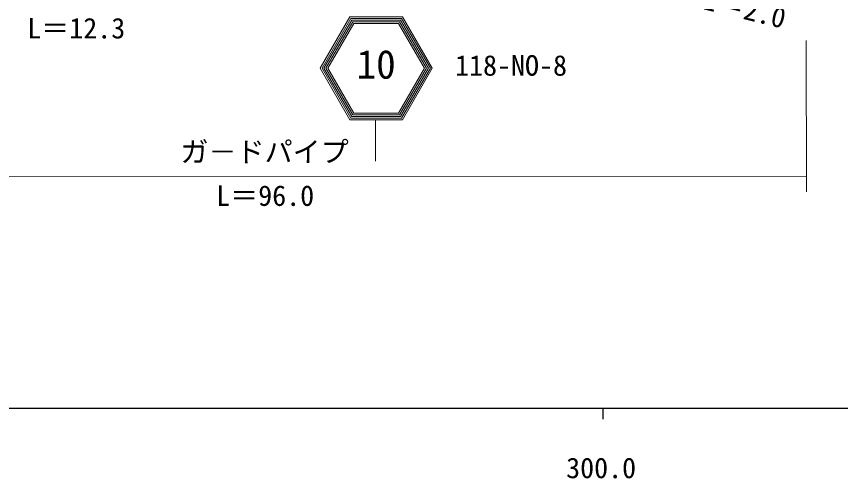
# Model space of a CAD drawing. Units: millimetres, scale not verified. Extents: x 40000 to 680000, y 20000 to 380000.
# Drawn here: x 315731 to 389184, y 198715 to 239929 of the extents above; entities that cross this region are included whole.
import ezdxf
from ezdxf.enums import TextEntityAlignment as Align

# ---------------------------------------------------------------- set-up
doc = ezdxf.new("R2010")
doc.units = ezdxf.units.MM
doc.header["$LTSCALE"] = 1000
for name, color, linetype, lineweight in [('M-STR-HTXT', 7, 'Continuous', 13), ('M-STR-STRC', 7, 'Continuous', 13), ('M-TTL-BAND', 7, 'Continuous', 25)]:
    doc.layers.add(name, color=color, linetype=linetype, lineweight=lineweight)
doc.styles.add('ＭＳ ゴシック', font='')
doc.styles.get('ＭＳ ゴシック').set_extended_font_data('MS Gothic')

msp = doc.modelspace()

# ---------------------------------------------------------------- linework, layer by layer
at = {"layer": 'M-STR-HTXT'}
for p, q in [((386136, 237775), (386148, 224294)), ((386148, 225612), (292529, 225671))]:
    msp.add_line(p, q, dxfattribs=at)
at = {"layer": 'M-STR-STRC'}
for p, q in [((345448, 239909), (342792, 235309)), ((345534, 239759), (342965, 235309)), ((345621, 239609), (343138, 235309)), ((345707, 239459), (343311, 235309)), ((345448, 239909), (350140, 239909)), ((345534, 239759), (350054, 239759)), ((345621, 239609), (349967, 239609)), ((345707, 239459), (349881, 239459)), ((349881, 239459), (352277, 235309)), ((349967, 239609), (352450, 235309)), ((350054, 239759), (352623, 235309)), ((350140, 239909), (352796, 235309)), ((345794, 239309), (343485, 235309)), ((345794, 239309), (349794, 239309)), ((349794, 239309), (352103, 235309)), ((345448, 230709), (342792, 235309)), ((345534, 230859), (342965, 235309)), ((345621, 231009), (343138, 235309)), ((345707, 231159), (343311, 235309)), ((345794, 231309), (343485, 235309)), ((349794, 231309), (352103, 235309)), ((349881, 231159), (352277, 235309)), ((349967, 231009), (352450, 235309)), ((350054, 230859), (352623, 235309)), ((350140, 230709), (352796, 235309)), ((350140, 230709), (345448, 230709)), ((350054, 230859), (345534, 230859)), ((349967, 231009), (345621, 231009)), ((349881, 231159), (345707, 231159)), ((349794, 231309), (345794, 231309)), ((347745, 230709), (347745, 227010))]:
    msp.add_line(p, q, dxfattribs=at)
at = {"layer": 'M-TTL-BAND'}
for p, q in [((40000, 205000), (579000, 205000)), ((368000, 205000), (368000, 204000))]:
    msp.add_line(p, q, dxfattribs=at)

# ---------------------------------------------------------------- texts
at = {"layer": 'M-STR-HTXT', "style": 'ＭＳ ゴシック'}
msp.add_text('L＝2.0', height=1833, rotation=346.312, dxfattribs=at).set_placement((377204, 242394), align=Align.TOP_LEFT)
for s, p in [('L＝12.3', (316688, 239802)), ('ガ－ドパイプ', (330345, 228779)), ('L＝96.0', (333531, 224866))]:
    msp.add_text(s, height=1833, dxfattribs=at).set_placement(p, align=Align.TOP_LEFT)
at = {"layer": 'M-STR-STRC', "style": 'ＭＳ ゴシック'}
for s, height, p in [('10', 2566, (346044, 233609)), ('118-NO-8', 1833, (354827, 234095))]:
    msp.add_text(s, height=height, dxfattribs=at).set_placement(p, align=Align.BOTTOM_LEFT)
at = {"layer": 'M-TTL-BAND', "style": 'ＭＳ ゴシック'}
msp.add_text('300.0', height=1833, dxfattribs=at).set_placement((367844, 198195), align=Align.BOTTOM_CENTER)

doc.saveas('drawing.dxf')
